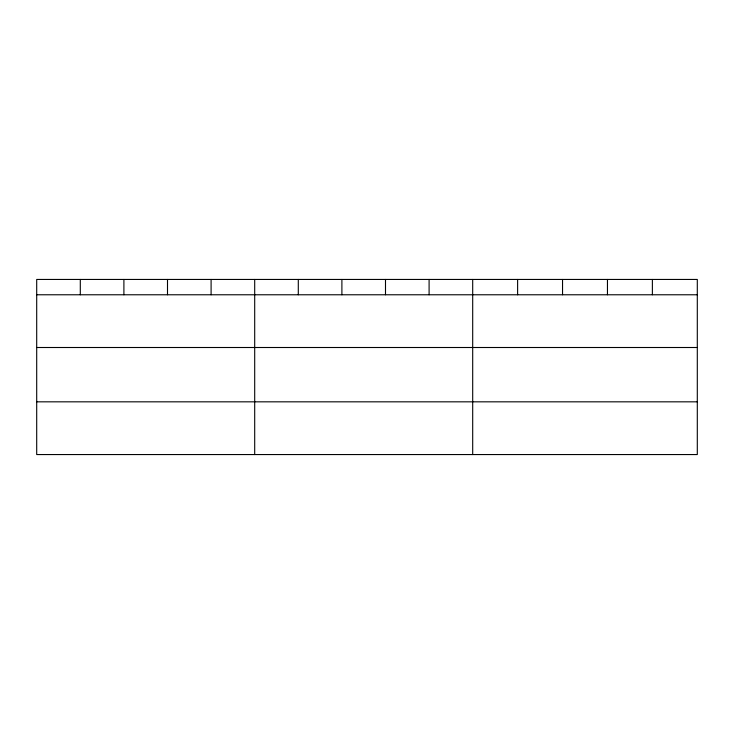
<?xml version="1.0" encoding="UTF-8"?>
<svg xmlns="http://www.w3.org/2000/svg" width="734" height="734" viewBox="0 0 734 734"><rect width="100%" height="100%" fill="white"/><g stroke="black" fill="none" stroke-linecap="round" stroke-linejoin="round"><path stroke-width="1.1" d="M697.3 347.503L697.3 279.443L36.7 279.443L36.7 454.557L697.3 454.557L697.3 347.503L36.7 347.503M36.7 294.774L697.3 294.774M36.7 401.828L697.3 401.828M652.379 279.443L652.379 294.774M607.458 279.443L607.458 294.774M562.538 279.443L562.538 294.774M517.617 279.443L517.617 294.774M472.696 279.443L472.696 454.557M429.096 279.443L429.096 294.774M385.497 279.443L385.497 294.774M341.897 279.443L341.897 294.774M298.298 279.443L298.298 294.774M254.698 279.443L254.698 454.557M211.098 279.443L211.098 294.774M167.499 279.443L167.499 294.774M123.899 279.443L123.899 294.774M80.3 279.443L80.3 294.774"/></g></svg>
